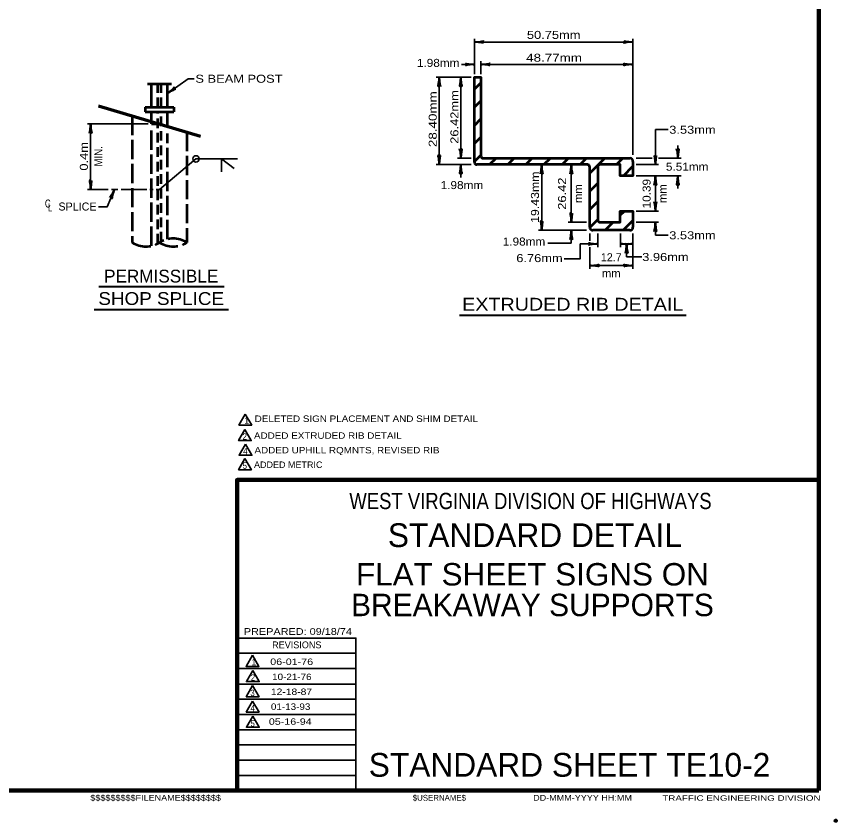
# Model space of a CAD drawing. Extents: x -34 to 822, y -20 to 524.
# Drawn here: x 514.6 to 821.9, y -19.9 to 281.5 of the extents above; entities that cross this region are included whole.
import ezdxf
from ezdxf.enums import TextEntityAlignment as Align

# ---------------------------------------------------------------- set-up
doc = ezdxf.new("R2010")
doc.units = 0
doc.header["$LTSCALE"] = 1.2
doc.header["$PDMODE"] = 32
doc.header["$PDSIZE"] = 0.6
doc.linetypes.add('LONG_DASHED', pattern=[7.5, 6, -1.5])
doc.linetypes.add('MEDIUM_DASHED', pattern=[4.5, 3, -1.5])
doc.layers.add('1', color=7, linetype='Continuous', lineweight=53)
doc.layers.add('61', color=7, linetype='Continuous', lineweight=35)

msp = doc.modelspace()

# ---------------------------------------------------------------- linework, layer by layer
at = {"layer": '1', "lineweight": 158}
for q in [(815.307, 517.752), (815.307, 107.952), (23.707, -8.348)]:
    msp.add_line((815.307, -8.348), q, dxfattribs=at)
at = {"layer": '1', "lineweight": 13}
msp.add_line((815.307, -8.348), (815.307, 517.752), dxfattribs=at)
at = {"layer": '1', "lineweight": 35}
for p, q in [((686.212, 259.944), (686.212, 273.144)), ((686.212, 271.944), (745.612, 271.944)), ((745.612, 229.644), (745.612, 273.144)), ((688.612, 259.944), (688.612, 264.744)), ((686.212, 263.544), (681.412, 263.544)), ((688.612, 263.544), (745.612, 263.544)), ((685.012, 258.744), (671.812, 258.744)), ((673.012, 258.744), (673.012, 226.044)), ((681.112, 228.444), (681.112, 258.744)), ((564.01, 241.273), (541.21, 241.273)), ((542.41, 241.273), (542.41, 216.673)), ((754.012, 226.044), (754.012, 239.185)), ((754.012, 239.185), (758.789, 239.185)), ((762.412, 233.244), (762.412, 228.444)), ((591.478, 228.176), (591.478, 223.376)), ((591.478, 228.176), (596.138, 224.63)), ((685.012, 228.444), (679.912, 228.444)), ((746.812, 228.444), (752.812, 228.444)), ((755.212, 228.444), (763.612, 228.444)), ((685.012, 226.044), (671.812, 226.044)), ((681.112, 226.044), (681.112, 221.244)), ((711.412, 201.444), (711.412, 226.044)), ((722.512, 204.444), (722.512, 226.044)), ((746.812, 226.044), (755.212, 226.044)), ((746.812, 221.844), (763.612, 221.844)), ((754.012, 208.644), (754.012, 221.844)), ((762.412, 221.844), (762.412, 217.044)), ((549.01, 216.673), (541.21, 216.673)), ((552.61, 216.673), (550.21, 216.673)), ((563.41, 216.673), (553.81, 216.673)), ((565.81, 216.673), (564.61, 216.673)), ((568.21, 216.673), (567.01, 216.673)), ((746.812, 208.644), (755.212, 208.644)), ((728.212, 204.444), (721.312, 204.444)), ((746.812, 204.444), (755.212, 204.444)), ((754.012, 204.444), (754.012, 199.644)), ((728.212, 201.444), (710.212, 201.444)), ((722.512, 201.444), (722.512, 196.644)), ((729.412, 200.244), (729.412, 197.544)), ((732.412, 200.244), (732.412, 195.144)), ((740.879, 200.244), (740.879, 195.144)), ((745.612, 200.244), (745.612, 187.044)), ((754.012, 199.644), (758.789, 199.644)), ((722.512, 196.644), (713.701, 196.644)), ((725.826, 196.344), (732.412, 196.344)), ((729.412, 195.144), (729.412, 187.044)), ((745.612, 196.344), (740.879, 196.344)), ((729.412, 188.244), (745.612, 188.244)), ((641.807, 43.052), (597.307, 43.052)), ((641.807, 37.352), (597.307, 37.352)), ((641.807, 31.552), (597.307, 31.552)), ((641.807, 25.852), (597.307, 25.852)), ((641.807, 20.152), (597.307, 20.152)), ((641.807, 14.452), (597.307, 14.452)), ((641.807, 8.752), (597.307, 8.752)), ((641.807, 3.052), (597.307, 3.052)), ((641.807, -2.648), (597.307, -2.648))]:
    msp.add_line(p, q, dxfattribs=at)
at = {"layer": '1'}
for p, q in [((563.71, 256.273), (572.71, 256.273)), ((565.21, 247.573), (565.21, 256.273)), ((571.21, 247.573), (571.21, 256.273)), ((686.212, 254.295), (688.612, 256.695)), ((686.212, 247.507), (688.612, 249.907)), ((562.81, 247.573), (573.61, 247.573)), ((562.81, 247.573), (562.81, 245.773)), ((573.61, 247.573), (573.61, 245.773)), ((562.81, 245.773), (573.61, 245.773)), ((565.21, 241.273), (565.21, 245.773)), ((571.21, 240.39), (571.21, 245.773)), ((686.212, 240.719), (688.612, 243.119)), ((565.21, 241.273), (568.21, 241.273)), ((686.212, 233.931), (688.612, 236.331)), ((686.212, 227.142), (688.612, 229.542)), ((689.512, 228.444), (744.412, 228.444)), ((691.902, 226.044), (694.302, 228.444)), ((698.69, 226.044), (701.09, 228.444)), ((705.478, 226.044), (707.878, 228.444)), ((712.267, 226.044), (714.667, 228.444)), ((719.055, 226.044), (721.455, 228.444)), ((725.843, 226.044), (728.243, 228.444)), ((729.412, 222.825), (735.031, 228.444)), ((739.42, 226.044), (741.82, 228.444)), ((728.512, 226.044), (687.112, 226.044)), ((729.412, 202.644), (729.412, 225.144)), ((732.412, 225.144), (732.412, 205.344)), ((742.008, 221.844), (745.612, 225.448)), ((729.412, 216.036), (732.412, 219.036)), ((729.412, 209.248), (732.412, 212.248)), ((740.812, 207.072), (742.384, 208.644)), ((729.426, 202.474), (732.412, 205.46)), ((735.184, 201.444), (738.184, 204.444)), ((741.972, 201.444), (745.612, 205.084)), ((744.412, 201.444), (730.612, 201.444))]:
    msp.add_line(p, q, dxfattribs=at)
at = {"layer": '1', "linetype": 'MEDIUM_DASHED'}
for p, q in [((567.61, 247.573), (567.61, 256.273)), ((568.81, 247.573), (568.81, 256.273)), ((567.61, 196.517), (567.61, 245.773)), ((568.81, 197.208), (568.81, 245.773))]:
    msp.add_line(p, q, dxfattribs=at)
at = {"layer": '1', "lineweight": 70}
msp.add_line((545.346, 247.997), (583.59, 236.749), dxfattribs=at)
at = {"layer": '1', "linetype": 'LONG_DASHED'}
for p, q in [((558.01, 244.273), (558.01, 196.873)), ((565.21, 195.611), (565.21, 238.873)), ((571.21, 198.114), (571.21, 237.673)), ((578.41, 238.273), (578.41, 196.873))]:
    msp.add_line(p, q, dxfattribs=at)
at = {"layer": '1', "lineweight": 40}
for p, q in [((545.489, 180.424), (592.392, 180.424)), ((543.709, 171.746), (594.106, 171.746)), ((680.634, 169.716), (765.507, 169.716))]:
    msp.add_line(p, q, dxfattribs=at)
at = {"layer": '1', "lineweight": 35}
for points in [[(571.21, 252.682), (578.966, 258.191), (581.19, 258.191)], [(568.21, 216.673), (581.878, 228.176), (597.478, 228.176)], [(551.31, 216.673), (548.603, 210.24), (545.377, 210.24)], [(725.826, 196.344), (725.826, 190.712), (719.88, 190.712)], [(743.246, 196.344), (743.246, 191.557), (748.937, 191.557)], [(641.807, -8.348), (641.807, 48.752), (597.307, 48.752)]]:
    msp.add_lwpolyline(points, dxfattribs=at)
at = {"layer": '1'}
for points in [[(686.212, 226.944), (686.212, 258.744), (688.612, 258.744), (688.612, 229.344)], [(745.612, 227.244), (745.612, 221.844), (740.812, 221.844), (740.812, 226.044), (733.312, 226.044)], [(733.312, 204.444), (740.812, 204.444), (740.812, 208.644), (745.612, 208.644), (745.612, 202.644)]]:
    msp.add_lwpolyline(points, dxfattribs=at)
at = {"layer": '1', "lineweight": 35}
for points in [[(600.364, 132.659), (597.964, 128.502), (602.764, 128.502)], [(600.214, 126.847), (597.814, 122.69), (602.614, 122.69)], [(600.406, 121.381), (598.006, 117.224), (602.806, 117.224)], [(600.237, 115.956), (597.837, 111.799), (602.637, 111.799)], [(603.044, 42.323), (600.644, 38.166), (605.444, 38.166)], [(603.169, 36.637), (600.769, 32.48), (605.569, 32.48)], [(603.114, 30.948), (600.714, 26.791), (605.514, 26.791)], [(603.106, 25.198), (600.706, 21.041), (605.506, 21.041)], [(603.183, 19.533), (600.783, 15.376), (605.582, 15.376)]]:
    msp.add_lwpolyline(points, close=True, dxfattribs=at)
at = {"layer": '1', "lineweight": 158}
msp.add_lwpolyline([(597.307, -8.348), (597.307, 107.952), (815.307, 107.952)], dxfattribs=at)
at = {"layer": '1', "lineweight": 35}
msp.add_circle((581.878, 228.176), 1.2, dxfattribs=at)
at = {"layer": '1'}
for centre, radius, start, end in [((689.512, 229.344), 0.9, 180, 270), ((744.412, 227.244), 1.2, 0, 90), ((687.112, 226.944), 0.9, 180, 270), ((728.512, 225.144), 0.9, 0, 90), ((733.312, 225.144), 0.9, 90, 180), ((733.312, 205.344), 0.9, 180, 270), ((730.612, 202.644), 1.2, 180, 270), ((744.412, 202.644), 1.2, 270, 0)]:
    msp.add_arc(centre, radius, start, end, dxfattribs=at)
at = {"layer": '1', "linetype": 'LONG_DASHED'}
for centre, start, end in [((563.11, 204.805), 237.26277, 302.73723), ((573.31, 188.92), 57.26277, 122.73723), ((573.31, 204.805), 237.26277, 302.73723)]:
    msp.add_arc(centre, 9.431, start, end, dxfattribs=at)
at = {"layer": '1', "lineweight": 40}
for centre, major_axis, ratio, start_param, end_param in [((687.557, 271.69), (-2.108, 0.211), 0.07063, 3.1407148, 5.41811), ((687.522, 272.275), (-2.143, -0.187), 0.122415, 0.8963533, 3.1415927), ((744.303, 271.612), (2.143, 0.187), 0.122415, 0.8963533, 3.1415927), ((744.268, 272.198), (2.108, -0.211), 0.07063, 3.1407148, 5.41811), ((684.903, 263.212), (2.143, 0.187), 0.122415, 0.8963533, 3.1415927), ((684.868, 263.798), (2.108, -0.211), 0.07063, 3.1407148, 5.41811), ((689.957, 263.29), (-2.108, 0.211), 0.07063, 3.1407148, 5.41811), ((689.957, 263.29), (-2.108, 0.211), 0.07063, 3.1407148, 5.41811), ((689.922, 263.875), (-2.143, -0.187), 0.122415, 0.8963533, 3.1415927), ((689.922, 263.875), (-2.143, -0.187), 0.122415, 0.8963533, 3.1415927), ((744.303, 263.212), (2.143, 0.187), 0.122415, 0.8963533, 3.1415927), ((744.303, 263.212), (2.143, 0.187), 0.122415, 0.8963533, 3.1415927), ((744.268, 263.798), (2.108, -0.211), 0.07063, 3.1407148, 5.41811), ((744.268, 263.798), (2.108, -0.211), 0.07063, 3.1407148, 5.41811), ((672.758, 257.399), (0.211, 2.108), 0.07063, 3.1407148, 5.41811), ((672.758, 257.399), (0.211, 2.108), 0.07063, 3.1407148, 5.41811), ((673.344, 257.434), (-0.187, 2.143), 0.122415, 0.8963533, 3.1415927), ((673.344, 257.434), (-0.187, 2.143), 0.122415, 0.8963533, 3.1415927), ((680.858, 257.399), (0.211, 2.108), 0.07063, 3.1407148, 5.41811), ((680.858, 257.399), (0.211, 2.108), 0.07063, 3.1407148, 5.41811), ((681.444, 257.434), (-0.187, 2.143), 0.122415, 0.8963533, 3.1415927), ((681.444, 257.434), (-0.187, 2.143), 0.122415, 0.8963533, 3.1415927), ((572.085, 253.71), (-1.638, -1.394), 0.122415, 0.8963533, 3.1415927), ((572.085, 253.71), (-1.638, -1.394), 0.122415, 0.8963533, 3.1415927), ((572.453, 253.253), (-1.84, -1.049), 0.07063, 3.1407148, 5.41811), ((572.453, 253.253), (-1.84, -1.049), 0.07063, 3.1407148, 5.41811), ((542.156, 239.928), (0.211, 2.108), 0.07063, 3.1407148, 5.41811), ((542.156, 239.928), (0.211, 2.108), 0.07063, 3.1407148, 5.41811), ((542.741, 239.963), (-0.187, 2.143), 0.122415, 0.8963533, 3.1415927), ((542.741, 239.963), (-0.187, 2.143), 0.122415, 0.8963533, 3.1415927), ((680.781, 229.753), (0.187, -2.143), 0.122415, 0.8963533, 3.1415927), ((680.781, 229.753), (0.187, -2.143), 0.122415, 0.8963533, 3.1415927), ((681.366, 229.788), (-0.211, -2.108), 0.07063, 3.1407148, 5.41811), ((681.366, 229.788), (-0.211, -2.108), 0.07063, 3.1407148, 5.41811), ((762.081, 229.753), (0.187, -2.143), 0.122415, 0.8963533, 3.1415927), ((762.081, 229.753), (0.187, -2.143), 0.122415, 0.8963533, 3.1415927), ((762.666, 229.788), (-0.211, -2.108), 0.07063, 3.1407148, 5.41811), ((762.666, 229.788), (-0.211, -2.108), 0.07063, 3.1407148, 5.41811), ((672.681, 227.353), (0.187, -2.143), 0.122415, 0.8963533, 3.1415927), ((672.681, 227.353), (0.187, -2.143), 0.122415, 0.8963533, 3.1415927), ((673.266, 227.388), (-0.211, -2.108), 0.07063, 3.1407148, 5.41811), ((673.266, 227.388), (-0.211, -2.108), 0.07063, 3.1407148, 5.41811), ((753.681, 227.353), (0.187, -2.143), 0.122415, 0.8963533, 3.1415927), ((754.266, 227.388), (-0.211, -2.108), 0.07063, 3.1407148, 5.41811), ((680.858, 224.699), (0.211, 2.108), 0.07063, 3.1407148, 5.41811), ((681.444, 224.734), (-0.187, 2.143), 0.122415, 0.8963533, 3.1415927), ((711.158, 224.699), (0.211, 2.108), 0.07063, 3.1407148, 5.41811), ((711.158, 224.699), (0.211, 2.108), 0.07063, 3.1407148, 5.41811), ((711.744, 224.734), (-0.187, 2.143), 0.122415, 0.8963533, 3.1415927), ((711.744, 224.734), (-0.187, 2.143), 0.122415, 0.8963533, 3.1415927), ((722.258, 224.699), (0.211, 2.108), 0.07063, 3.1407148, 5.41811), ((722.258, 224.699), (0.211, 2.108), 0.07063, 3.1407148, 5.41811), ((722.844, 224.734), (-0.187, 2.143), 0.122415, 0.8963533, 3.1415927), ((722.844, 224.734), (-0.187, 2.143), 0.122415, 0.8963533, 3.1415927), ((753.758, 220.499), (0.211, 2.108), 0.07063, 3.1407148, 5.41811), ((753.758, 220.499), (0.211, 2.108), 0.07063, 3.1407148, 5.41811), ((754.344, 220.534), (-0.187, 2.143), 0.122415, 0.8963533, 3.1415927), ((754.344, 220.534), (-0.187, 2.143), 0.122415, 0.8963533, 3.1415927), ((762.158, 220.499), (0.211, 2.108), 0.07063, 3.1407148, 5.41811), ((762.158, 220.499), (0.211, 2.108), 0.07063, 3.1407148, 5.41811), ((762.744, 220.534), (-0.187, 2.143), 0.122415, 0.8963533, 3.1415927), ((762.744, 220.534), (-0.187, 2.143), 0.122415, 0.8963533, 3.1415927), ((542.078, 217.982), (0.187, -2.143), 0.122415, 0.8963533, 3.1415927), ((542.078, 217.982), (0.187, -2.143), 0.122415, 0.8963533, 3.1415927), ((542.664, 218.017), (-0.211, -2.108), 0.07063, 3.1407148, 5.41811), ((542.664, 218.017), (-0.211, -2.108), 0.07063, 3.1407148, 5.41811), ((550.554, 215.532), (-1.012, -1.861), 0.07063, 6.2823074, 8.5597026), ((551.108, 215.337), (0.659, 2.048), 0.122415, 0.8963533, 3.1415927), ((753.681, 209.953), (0.187, -2.143), 0.122415, 0.8963533, 3.1415927), ((753.681, 209.953), (0.187, -2.143), 0.122415, 0.8963533, 3.1415927), ((754.266, 209.988), (-0.211, -2.108), 0.07063, 3.1407148, 5.41811), ((754.266, 209.988), (-0.211, -2.108), 0.07063, 3.1407148, 5.41811), ((722.181, 205.753), (0.187, -2.143), 0.122415, 0.8963533, 3.1415927), ((722.181, 205.753), (0.187, -2.143), 0.122415, 0.8963533, 3.1415927), ((722.766, 205.788), (-0.211, -2.108), 0.07063, 3.1407148, 5.41811), ((722.766, 205.788), (-0.211, -2.108), 0.07063, 3.1407148, 5.41811), ((711.081, 202.753), (0.187, -2.143), 0.122415, 0.8963533, 3.1415927), ((711.081, 202.753), (0.187, -2.143), 0.122415, 0.8963533, 3.1415927), ((711.666, 202.788), (-0.211, -2.108), 0.07063, 3.1407148, 5.41811), ((711.666, 202.788), (-0.211, -2.108), 0.07063, 3.1407148, 5.41811), ((753.758, 203.099), (0.211, 2.108), 0.07063, 3.1407148, 5.41811), ((754.344, 203.134), (-0.187, 2.143), 0.122415, 0.8963533, 3.1415927), ((722.258, 200.099), (0.211, 2.108), 0.07063, 3.1407148, 5.41811), ((722.844, 200.134), (-0.187, 2.143), 0.122415, 0.8963533, 3.1415927), ((731.068, 196.598), (2.108, -0.211), 0.07063, 3.1407148, 5.41811), ((731.103, 196.012), (2.143, 0.187), 0.122415, 0.8963533, 3.1415927), ((742.199, 196.665), (-2.143, -0.187), 0.122415, 0.8963533, 1.6307733), ((742.199, 196.022), (-2.143, 0.187), 0.122415, 4.652412, 5.386832), ((740.808, 196.465), (-2.143, -0.187), 0.122415, 2.3639969, 3.1415927), ((740.808, 196.222), (-2.143, 0.187), 0.122415, 3.1415927, 3.9191884), ((742.992, 194.999), (0.211, 2.108), 0.07063, 3.1407148, 5.41811), ((743.577, 195.034), (-0.187, 2.143), 0.122415, 0.8963533, 3.1415927), ((745.684, 196.465), (2.143, -0.187), 0.122415, 3.1415927, 3.9191884), ((745.684, 196.222), (2.143, 0.187), 0.122415, 2.3639969, 3.1415927), ((744.292, 196.665), (2.143, -0.187), 0.122415, 4.652412, 5.386832), ((744.292, 196.022), (2.143, 0.187), 0.122415, 0.8963533, 1.6307733), ((730.757, 187.99), (-2.108, 0.211), 0.07063, 3.1407148, 5.41811), ((730.757, 187.99), (-2.108, 0.211), 0.07063, 3.1407148, 5.41811), ((730.722, 188.575), (-2.143, -0.187), 0.122415, 0.8963533, 3.1415927), ((730.722, 188.575), (-2.143, -0.187), 0.122415, 0.8963533, 3.1415927), ((744.303, 187.912), (2.143, 0.187), 0.122415, 0.8963533, 3.1415927), ((744.303, 187.912), (2.143, 0.187), 0.122415, 0.8963533, 3.1415927), ((744.268, 188.498), (2.108, -0.211), 0.07063, 3.1407148, 5.41811), ((744.268, 188.498), (2.108, -0.211), 0.07063, 3.1407148, 5.41811)]:
    msp.add_ellipse(centre, major_axis=major_axis, ratio=ratio, start_param=start_param, end_param=end_param, dxfattribs=at)
at = {"layer": '1'}
msp.add_point((821.607, -19.648), dxfattribs=at)
at = {"layer": '61', "lineweight": 53}
for q in [(662.607, -8.348), (662.607, -8.348), (662.607, -8.348), (662.907, -8.348), (662.907, -8.348)]:
    msp.add_line((815.307, -8.348), q, dxfattribs=at)

# ---------------------------------------------------------------- texts
at = {"layer": '1'}
for s, height, width, p in [('50.75mm', 3, 1.2, (715.906, 273.106)), ('48.77mm', 3, 1.25, (716.044, 264.561)), ('1.98mm', 3, 1.1, (672.628, 262.631)), ('S BEAM POST', 3, 1.2, (597.984, 256.691)), ('3.53mm', 3, 1.2, (767.897, 237.596)), ('5.51mm', 3, 1.1, (765.92, 223.764)), ('1.98mm', 3, 1.1, (681.527, 216.873)), ('C', 3, 0.75, (526.359, 209.964)), ('L', 3, 0.75, (527.248, 208.518)), ('3.53mm', 3, 1.2, (767.897, 198.08)), ('1.98mm', 3, 1.1, (704.787, 195.739)), ('6.76mm', 3, 1.2, (710.585, 189.535)), ('3.96mm', 3, 1.2, (757.767, 189.944)), ('mm', 3, 1.05, (737.479, 183.854)), ('SHOP SPLICE', 4.8, 1.1, (568.845, 173.49)), ('EXTRUDED RIB DETAIL', 4.8, 1.15, (723.045, 171.363)), ('WEST VIRGINIA DIVISION OF HIGHWAYS', 6.089, 0.85, (707.207, 97.052)), ('FLAT SHEET SIGNS ON', 8.391, 1.05, (707.948, 68.454)), ('06-01-76', 2.4, 1.25, (617.742, 38.714)), ('10-21-76', 2.4, 1.15, (617.795, 33.051)), ('12-18-87', 2.4, 1.2, (617.665, 27.465)), ('01-13-93', 2.4, 1.15, (617.345, 21.879)), ('05-16-94', 2.4, 1.25, (617.202, 16.291))]:
    msp.add_text(s, height=height, dxfattribs=dict(at, width=width)).set_placement(p, align=Align.CENTER)
for s, width, p in [('28.40mm', 1.25, (672.077, 243.044)), ('26.42mm', 1.2, (680.206, 243.871)), ('0.4m', 1.2, (541.365, 229.137)), ('MIN.', 0.9, (546.765, 229.137)), ('19.43mm', 1.15, (710.379, 213.825)), ('26.42', 1.2, (720.542, 215.173)), ('mm', 1.05, (726.542, 215.173)), ('10.39', 1.1, (752.213, 215.154)), ('mm', 1.05, (758.213, 215.154))]:
    msp.add_text(s, height=3, rotation=90, dxfattribs=dict(at, width=width)).set_placement(p, align=Align.CENTER)
for s, height, p in [('SPLICE', 3, (537.481, 208.851)), ('12.7', 3, (737.479, 189.854)), ('PERMISSIBLE', 4.8, (568.845, 181.89)), ('STANDARD DETAIL', 8.881, (708.857, 82.852)), ('BREAKAWAY SUPPORTS', 8.391, (707.948, 56.963))]:
    msp.add_text(s, height=height, dxfattribs=at).set_placement(p, align=Align.CENTER)
for s, height, p in [('1', 2.4, (599.986, 129.076)), ('REVISIONS', 2.537, (610.407, 44.952)), ('1', 2.4, (602.677, 38.553)), ('STANDARD SHEET TE10-2', 8.881, (646.607, -3.148)), ('$USERNAME$', 2.2, (663.107, -12.148))]:
    msp.add_text(s, height=height, dxfattribs=at).set_placement(p)
for s, height, width, p in [('DELETED SIGN PLACEMENT AND SHIM DETAIL', 2.4, 1.15, (603.875, 129.709)), ('2', 2.4, 0.9, (599.353, 123.014)), ('ADDED EXTRUDED RIB DETAIL', 2.4, 1.15, (603.604, 123.376)), ('4', 2.4, 0.95, (599.545, 117.548)), ('ADDED UPHILL RQMNTS, REVISED RIB', 2.4, 1.15, (603.796, 117.91)), ('5', 2.4, 0.9, (599.376, 112.123)), ('ADDED METRIC', 2.4, 1.05, (603.627, 112.485)), ('PREPARED: 09/18/74', 2.537, 1.2, (599.807, 49.952)), ('2', 2.4, 0.9, (602.412, 32.756)), ('3', 2.4, 0.9, (602.259, 27.036)), ('4', 2.4, 0.95, (602.251, 21.286)), ('5', 2.4, 0.9, (602.327, 15.622)), ('$$$$$$$$$FILENAME$$$$$$$$', 2.2, 1.15, (542.307, -12.148)), ('DD-MMM-YYYY HH:MM', 2.2, 1.15, (708.207, -12.148)), ('TRAFFIC ENGINEERING DIVISION', 2.031, 1.35, (756.607, -12.148))]:
    msp.add_text(s, height=height, dxfattribs=dict(at, width=width)).set_placement(p)

doc.saveas('drawing.dxf')
